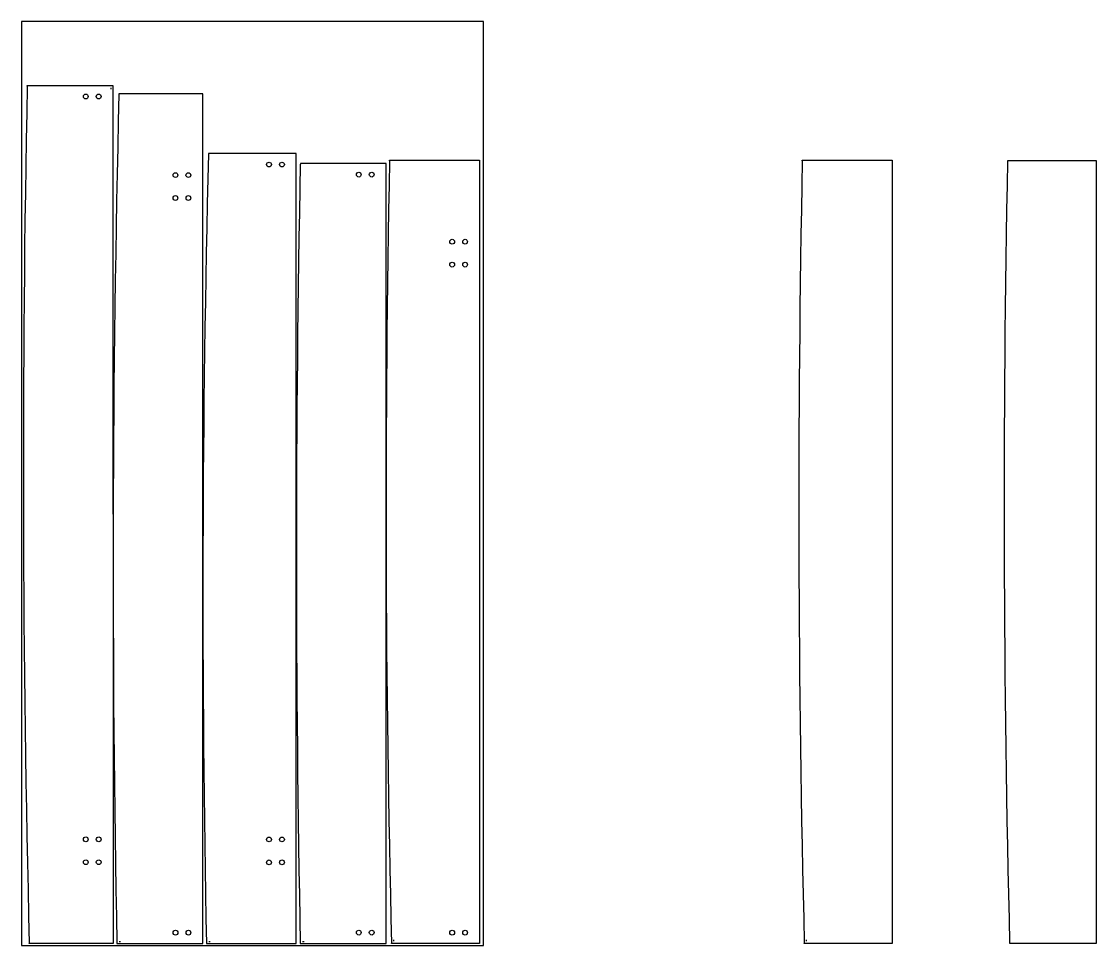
# Model space of a CAD drawing. Header units: millimetres. Extents: x 60457 to 67751, y 19420 to 30671.
# Drawn here: x 61932 to 67751, y 19420 to 24420 of the extents above; entities that cross this region are included whole.
import ezdxf

# ---------------------------------------------------------------- set-up
doc = ezdxf.new("R2010")
doc.units = ezdxf.units.MM

msp = doc.modelspace()

# ---------------------------------------------------------------- linework, layer by layer
for p, q in [((61963.2, 24069.7), (61963.3, 24073.2)), ((61963.3, 24073.2), (62427.5, 24073.2)), ((62415, 24060.7), (62415, 24060.6)), ((62415, 24060.6), (62415, 24060.1)), ((62415, 24060.1), (62415, 24059.8)), ((62415, 24059.8), (62415, 24059.5)), ((62415, 24059.5), (62415, 24059.2)), ((62415, 24059.2), (62415, 24058.8)), ((62415, 24058.8), (62415, 24058.5)), ((62415, 24058.5), (62415, 24058.1)), ((62415, 24058.1), (62415, 24057.8)), ((62415, 24057.8), (62415, 24057.4)), ((62415, 24057.4), (62415, 24057)), ((62415, 24057), (62415, 24056.3)), ((62415, 24056.3), (62415, 24055.7)), ((62415, 24055.7), (62415, 24055.7)), ((62415, 24055.7), (62415, 24055)), ((62415, 24055), (62415, 24055)), ((62415, 24055), (62415, 24054.3)), ((62415, 24054.3), (62415, 24053.9)), ((62415, 24053.9), (62415, 24053.2)), ((62415, 24053.2), (62415, 24053.2)), ((62415, 24053.2), (62415, 24053)), ((62427.5, 24073.2), (62427.7, 19429.7)), ((62459.8, 24028.6), (62459.7, 24025.2)), ((62913.3, 24028.6), (62459.8, 24028.6)), ((62913.3, 19429.6), (62913.3, 24028.6)), ((62944.6, 23704.9), (62944.5, 23701.5)), ((63419.5, 23704.9), (62944.6, 23704.9)), ((63419.6, 19429.7), (63419.5, 23704.9)), ((63905.4, 23650.6), (63441.6, 23650.6)), ((63441.6, 23650.6), (63441.6, 23647.2)), ((63905.4, 19429.6), (63905.4, 23650.6)), ((63924.4, 23665.2), (63924.5, 23668.6)), ((63924.5, 23668.6), (64410.7, 23668.6)), ((64410.7, 23668.6), (64410.7, 19429.6)), ((66158.4, 23665.2), (66158.5, 23668.6)), ((66158.5, 23668.6), (66644.7, 23668.6)), ((66644.7, 23668.6), (66644.7, 19429.6)), ((62461.1, 19442.1), (62461.2, 19442.1)), ((62461.2, 19442.1), (62461.6, 19442.1)), ((62461.6, 19442.1), (62462, 19442.1)), ((62462, 19442.1), (62462.4, 19442.1)), ((62462.4, 19442.1), (62462.7, 19442.1)), ((62462.7, 19442.1), (62463, 19442.1)), ((62463, 19442.1), (62463.3, 19442.1)), ((62463.3, 19442.1), (62463.7, 19442.1)), ((62463.7, 19442.1), (62464.1, 19442.1)), ((62464.1, 19442.1), (62464.4, 19442.1)), ((62464.4, 19442.1), (62464.8, 19442.1)), ((62464.8, 19442.1), (62465.5, 19442.1)), ((62465.5, 19442.1), (62466.2, 19442.1)), ((62466.2, 19442.1), (62466.2, 19442.1)), ((62466.2, 19442.1), (62466.9, 19442.1)), ((62466.9, 19442.1), (62466.9, 19442.1)), ((62466.9, 19442.1), (62467.5, 19442.1)), ((62467.5, 19442.1), (62467.6, 19442.1)), ((62467.6, 19442.1), (62468.2, 19442.1)), ((62468.2, 19442.1), (62468.7, 19442.1)), ((62468.7, 19442.1), (62468.9, 19442.1)), ((62945.7, 19442.1), (62945.8, 19442.1)), ((62945.8, 19442.1), (62946.3, 19442.1)), ((62946.3, 19442.1), (62946.6, 19442.1)), ((62946.6, 19442.1), (62947, 19442.1)), ((62947, 19442.1), (62947.3, 19442.1)), ((62947.3, 19442.1), (62947.7, 19442.1)), ((62947.7, 19442.1), (62948, 19442.1)), ((62948, 19442.1), (62948.4, 19442.1)), ((62948.4, 19442.1), (62948.7, 19442.1)), ((62948.7, 19442.1), (62949.1, 19442.1)), ((62949.1, 19442.1), (62949.4, 19442.1)), ((62949.4, 19442.1), (62950.1, 19442.1)), ((62950.1, 19442.1), (62950.8, 19442.1)), ((62950.8, 19442.1), (62950.8, 19442.1)), ((62950.8, 19442.1), (62951.5, 19442.1)), ((62951.5, 19442.1), (62951.5, 19442.1)), ((62951.5, 19442.1), (62952.1, 19442.1)), ((62952.1, 19442.1), (62952.2, 19442.1)), ((62952.2, 19442.1), (62952.8, 19442.1)), ((62952.8, 19442.1), (62953.3, 19442.1)), ((62953.3, 19442.1), (62953.5, 19442.1)), ((63453.9, 19442.1), (63454, 19442.1)), ((63454, 19442.1), (63454.4, 19442.1)), ((63454.4, 19442.1), (63454.8, 19442.1)), ((63454.8, 19442.1), (63455.1, 19442.1)), ((63455.1, 19442.1), (63455.5, 19442.1)), ((63455.5, 19442.1), (63455.9, 19442.1)), ((63455.9, 19442.1), (63456.3, 19442.1)), ((63456.3, 19442.1), (63456.6, 19442.1)), ((63456.6, 19442.1), (63457, 19442.1)), ((63457, 19442.1), (63457.4, 19442.1)), ((63457.4, 19442.1), (63457.7, 19442.1)), ((63457.7, 19442.1), (63458.4, 19442.1)), ((63458.4, 19442.1), (63459.1, 19442.1)), ((63459.1, 19442.1), (63459.1, 19442.1)), ((63459.1, 19442.1), (63459.7, 19442.1)), ((63459.7, 19442.1), (63459.7, 19442.1)), ((63459.7, 19442.1), (63460.4, 19442.1)), ((63460.4, 19442.1), (63460.5, 19442.1)), ((63460.5, 19442.1), (63461.1, 19442.1)), ((63461.1, 19442.1), (63461.5, 19442.1)), ((63461.5, 19442.1), (63461.7, 19442.1)), ((63947.5, 19450.8), (63947.5, 19451)), ((63947.6, 19450.7), (63947.5, 19450.8)), ((63947.6, 19450), (63947.6, 19450.7)), ((63947.6, 19449.6), (63947.6, 19450)), ((63947.6, 19449), (63947.6, 19449.6)), ((63947.6, 19448.3), (63947.6, 19449)), ((63947.6, 19449), (63947.6, 19449)), ((63947.6, 19447.6), (63947.6, 19448.3)), ((63947.6, 19448.3), (63947.6, 19448.3)), ((63947.6, 19446.9), (63947.6, 19447.6)), ((63947.6, 19446.6), (63947.6, 19446.9)), ((63947.6, 19446.2), (63947.6, 19446.6)), ((63947.6, 19445.9), (63947.6, 19446.2)), ((63947.7, 19445.5), (63947.6, 19445.9)), ((63947.7, 19445.2), (63947.7, 19445.5)), ((63947.7, 19444.9), (63947.7, 19445.2)), ((63947.7, 19444.5), (63947.7, 19444.9)), ((63947.7, 19444.2), (63947.7, 19444.5)), ((63947.7, 19443.9), (63947.7, 19444.2)), ((63947.7, 19443.4), (63947.7, 19443.9)), ((63947.7, 19443.3), (63947.7, 19443.4)), ((66181.5, 19450.8), (66181.5, 19451)), ((66181.5, 19450.7), (66181.5, 19450.8)), ((66181.5, 19450), (66181.5, 19450.7)), ((66181.5, 19449.6), (66181.5, 19450)), ((66181.5, 19449), (66181.5, 19449.6)), ((66181.6, 19448.3), (66181.5, 19449)), ((66181.5, 19449), (66181.5, 19449)), ((66181.6, 19447.6), (66181.6, 19448.3)), ((66181.6, 19448.3), (66181.6, 19448.3)), ((66181.6, 19446.9), (66181.6, 19447.6)), ((66181.6, 19446.6), (66181.6, 19446.9)), ((66181.6, 19446.2), (66181.6, 19446.6)), ((66181.6, 19445.9), (66181.6, 19446.2)), ((66181.6, 19445.5), (66181.6, 19445.9)), ((66181.6, 19445.2), (66181.6, 19445.5)), ((66181.6, 19444.9), (66181.6, 19445.2)), ((66181.6, 19444.5), (66181.6, 19444.9)), ((66181.6, 19444.2), (66181.6, 19444.5)), ((66181.6, 19443.9), (66181.6, 19444.2)), ((66181.6, 19443.4), (66181.6, 19443.9)), ((66181.6, 19443.3), (66181.6, 19443.4)), ((61974.5, 19429.6), (61974.4, 19433.1)), ((62427.7, 19429.7), (61974.5, 19429.6)), ((62448.6, 19433.1), (62448.6, 19429.6)), ((62448.6, 19429.6), (62913.3, 19429.6)), ((62933.2, 19433.1), (62933.3, 19429.6)), ((62933.3, 19429.6), (63419.6, 19429.7)), ((63441.4, 19433.1), (63441.5, 19429.6)), ((63441.5, 19429.6), (63905.4, 19429.6)), ((63935.5, 19429.6), (63935.4, 19433.1)), ((64410.7, 19429.6), (63935.5, 19429.6)), ((66169.4, 19429.6), (66169.3, 19433.1)), ((66644.7, 19429.6), (66169.4, 19429.6))]:
    msp.add_line(p, q)
msp.add_lwpolyline([(61932.3, 24419.6), (61932.3, 19419.6), (64432.3, 19419.6), (64432.3, 24419.6)], close=True)
at = {"color": 2}
msp.add_lwpolyline([(67280.5, 19432.1), (67750.8, 19432.1), (67750.8, 23666.1), (67269.6, 23666.1), (67269.5, 23665.1, 0.011336)], format="xyb", close=True, dxfattribs=at)
for centre in [(62280, 24013.7), (62350, 24013.7), (63272, 23645.4), (63342, 23645.4), (62765.6, 23588.4), (62835.6, 23588.4), (63757.8, 23591), (63827.8, 23591), (62765.6, 23464.4), (62835.6, 23464.4), (64263.2, 23228), (64333.2, 23228), (64263.2, 23104), (64333.2, 23104), (62280.2, 19994.2), (62350.2, 19994.2), (63272.1, 19993.5), (63342.1, 19993.5), (62280.2, 19870.2), (62350.2, 19870.2), (63272.1, 19869.4), (63342.1, 19869.5), (62765.8, 19489.2), (62835.8, 19489.2), (63757.9, 19489.4), (63827.9, 19489.4), (64263.2, 19489.2), (64333.2, 19489.2)]:
    msp.add_circle(centre, 13)
for centre, radius, start, end in [((165495.8, 22001.4), 103553.3, 178.855518, 181.421171), ((165981.7, 21476.8), 103553.3, 178.589806, 181.130825), ((156205.3, 21321.1), 93291.2, 178.537933, 181.15964), ((166973.3, 21536.2), 103553.3, 178.831919, 181.163732), ((157196.8, 21790.5), 93291.2, 178.848612, 181.448018), ((159430.7, 21790.5), 93291.2, 178.848612, 181.448018)]:
    msp.add_arc(centre, radius, start, end)

doc.saveas('drawing.dxf')
